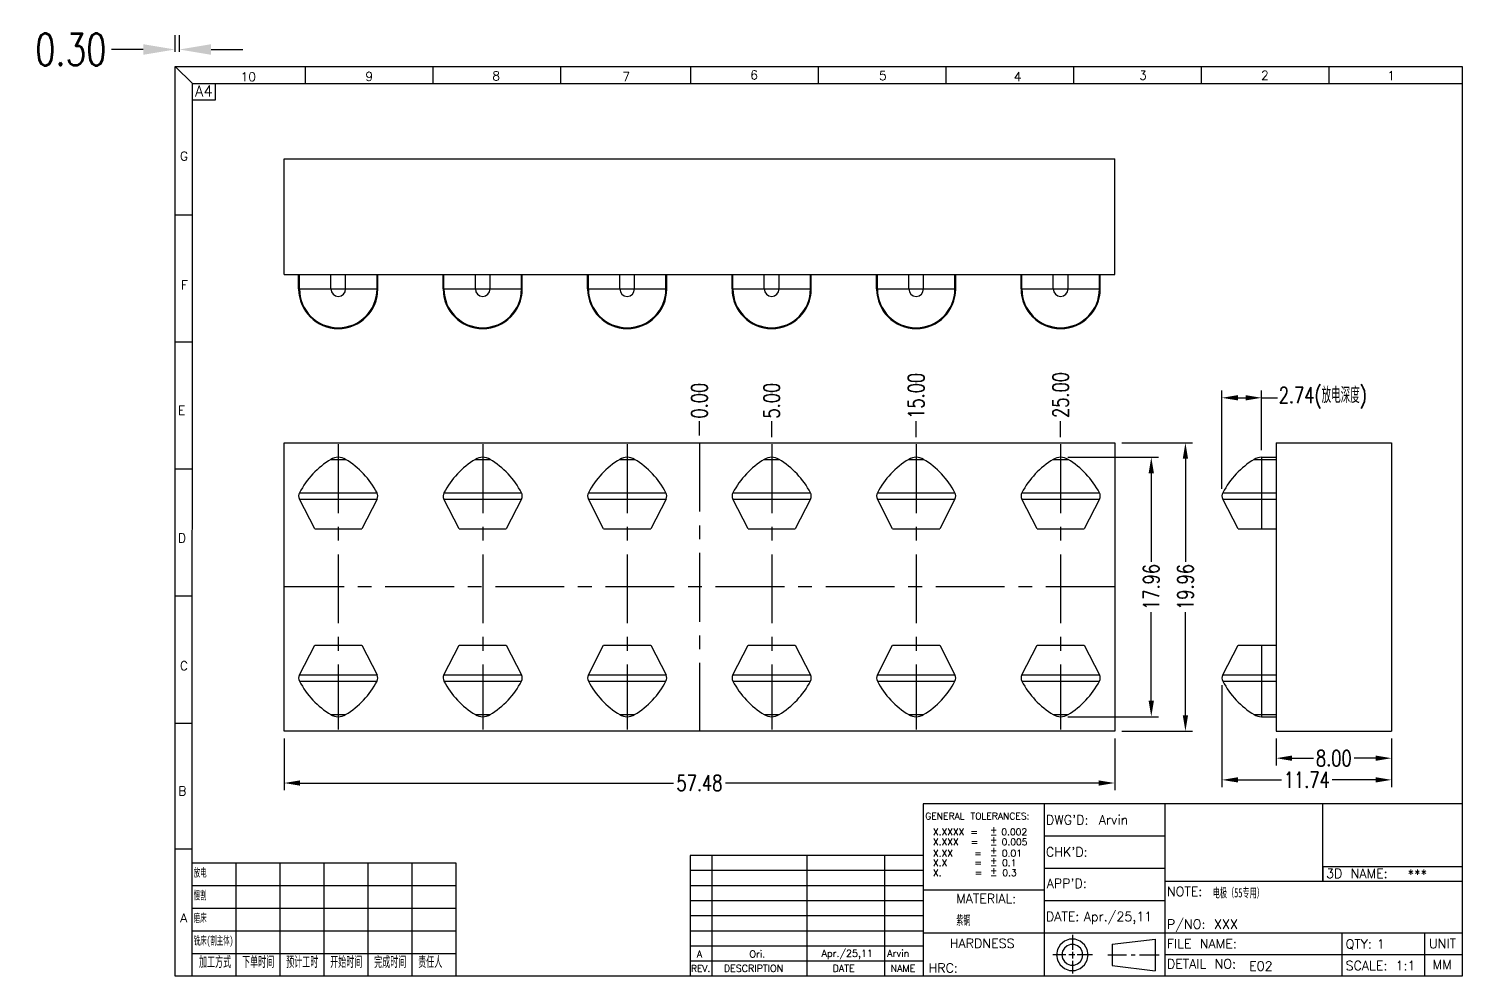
# Model space of a CAD drawing. Header units: millimetres. Extents: x -268 to 53, y -576 to 41.
# Drawn here: x -46.2 to 53, y -101.7 to -36 of the extents above; entities that cross this region are included whole.
import ezdxf

# ---------------------------------------------------------------- set-up
doc = ezdxf.new("R2010")
doc.units = ezdxf.units.MM
doc.header["$LTSCALE"] = 0.5
doc.linetypes.add('CENTER', pattern=[50.8, 31.75, -6.35, 6.35, -6.35])
doc.layers.add('a06', color=120, linetype='Continuous')
doc.styles.add('dim', font='romans.shx', dxfattribs={"width": 0.75, "bigfont": 'gbcbig.shx'})
doc.styles.get("Standard").update_dxf_attribs({"font": 'txt.shx'})
doc.styles.add('txt', font='MingLiU.ttf', dxfattribs={"width": 0.55})
doc.dimstyles.new('1', dxfattribs={"dimtxt": 2.2, "dimasz": 2.2, "dimexe": 1, "dimexo": 1, "dimgap": 0.3, "dimtad": 0, "dimzin": 3, "dimdsep": 46, "dimtxsty": 'dim', "dimcen": 2, "dimclrd": 3, "dimclre": 3, "dimclrt": 7, "dimazin": 2, "dimtfac": 1, "dimtofl": 0, "dimtmove": 0, "dimatfit": 3, "dimfxl": 0, "dimtolj": 1, "dimtzin": 3, "dimarcsym": 0})

# ---------------------------------------------------------------- blocks, each defined once
blk = doc.blocks.new('*D87')
at = {"color": 3, "lineweight": -2}
for p, q in [((9449.869, -597.244), (9449.869, -596.076)), ((9450.169, -597.244), (9450.169, -596.076)), ((9447.669, -597.076), (9445.469, -597.076)), ((9452.369, -597.076), (9454.569, -597.076))]:
    blk.add_line(p, q, dxfattribs=at)
at = {"color": 3}
for points in [[(9447.669, -596.709), (9447.669, -597.443), (9449.869, -597.076)], [(9452.369, -596.709), (9452.369, -597.443), (9450.169, -597.076)]]:
    blk.add_solid(points, dxfattribs=at)
at = {"layer": 'Defpoints', "color": 0}
for p in [(9449.869, -597.076), (9449.869, -598.244), (9450.169, -598.244)]:
    blk.add_point(p, dxfattribs=at)
at = {"color": 7, "insert": (9442.655, -597.076), "char_height": 2.2, "attachment_point": 5, "style": 'dim'}
blk.add_mtext('\\A1;0.30', dxfattribs=at)
blk = doc.blocks.new('*D88')
at = {"layer": 'a06', "color": 3, "lineweight": -2}
for p, q in [((9522.334, -627.485), (9522.334, -620.69)), ((9525.074, -624.808), (9525.074, -620.69)), ((9523.434, -621.19), (9523.974, -621.19)), ((9525.074, -621.19), (9526.174, -621.19))]:
    blk.add_line(p, q, dxfattribs=at)
at = {"layer": 'a06', "color": 3}
for points in [[(9523.434, -621.006), (9523.434, -621.373), (9522.334, -621.19)], [(9523.974, -621.006), (9523.974, -621.373), (9525.074, -621.19)]]:
    blk.add_solid(points, dxfattribs=at)
at = {"layer": 'Defpoints', "color": 0}
for p in [(9522.334, -621.19), (9525.074, -625.308), (9522.334, -627.985)]:
    blk.add_point(p, dxfattribs=at)
at = {"layer": 'a06', "color": 7, "insert": (9529.312, -621.19), "char_height": 1.1, "attachment_point": 5, "style": 'dim'}
blk.add_mtext('\\A1;2.74(放电深度)', dxfattribs=at)
blk = doc.blocks.new('*D89')
at = {"layer": 'a06', "color": 3, "lineweight": -2}
blk.add_line((9486.166, -623.808), (9486.166, -622.797), dxfattribs=at)
at = {"layer": 'Defpoints', "color": 0}
for p in [(9486.166, -622.797), (9486.166, -624.308), (9486.166, -634.288)]:
    blk.add_point(p, dxfattribs=at)
at = {"layer": 'a06', "color": 7, "insert": (9486.166, -621.39), "char_height": 1.1, "attachment_point": 5, "rotation": 90, "style": 'dim'}
blk.add_mtext('\\A1;0.00', dxfattribs=at)
blk = doc.blocks.new('*D90')
at = {"layer": 'a06', "color": 3, "lineweight": -2}
blk.add_line((9491.166, -623.91), (9491.166, -622.797), dxfattribs=at)
at = {"layer": 'Defpoints', "color": 0}
for p in [(9491.166, -622.797), (9491.166, -624.41), (9486.166, -634.288)]:
    blk.add_point(p, dxfattribs=at)
at = {"layer": 'a06', "color": 7, "insert": (9491.166, -621.39), "char_height": 1.1, "attachment_point": 5, "rotation": 90, "style": 'dim'}
blk.add_mtext('\\A1;5.00', dxfattribs=at)
blk = doc.blocks.new('*D91')
at = {"layer": 'a06', "color": 3, "lineweight": -2}
blk.add_line((9491.166, -623.91), (9491.166, -622.797), dxfattribs=at)
at = {"layer": 'Defpoints', "color": 0}
for p in [(9491.166, -622.797), (9491.166, -624.41), (9486.166, -634.288)]:
    blk.add_point(p, dxfattribs=at)
at = {"layer": 'a06', "color": 7, "insert": (9491.166, -621.39), "char_height": 1.1, "attachment_point": 5, "rotation": 90, "style": 'dim'}
blk.add_mtext('\\A1;5.00', dxfattribs=at)
blk = doc.blocks.new('*D92')
at = {"layer": 'a06', "color": 3, "lineweight": -2}
blk.add_line((9501.166, -623.91), (9501.166, -622.797), dxfattribs=at)
at = {"layer": 'Defpoints', "color": 0}
for p in [(9501.166, -622.797), (9501.166, -624.41), (9486.166, -634.288)]:
    blk.add_point(p, dxfattribs=at)
at = {"layer": 'a06', "color": 7, "insert": (9501.166, -621.056), "char_height": 1.1, "attachment_point": 5, "rotation": 90, "style": 'dim'}
blk.add_mtext('\\A1;15.00', dxfattribs=at)
blk = doc.blocks.new('*D93')
at = {"layer": 'a06', "color": 3, "lineweight": -2}
blk.add_line((9501.166, -623.91), (9501.166, -622.797), dxfattribs=at)
at = {"layer": 'Defpoints', "color": 0}
for p in [(9501.166, -622.797), (9501.166, -624.41), (9486.166, -634.288)]:
    blk.add_point(p, dxfattribs=at)
at = {"layer": 'a06', "color": 7, "insert": (9501.166, -621.056), "char_height": 1.1, "attachment_point": 5, "rotation": 90, "style": 'dim'}
blk.add_mtext('\\A1;15.00', dxfattribs=at)
blk = doc.blocks.new('*D94')
at = {"layer": 'a06', "color": 3, "lineweight": -2}
blk.add_line((9511.166, -623.91), (9511.166, -622.797), dxfattribs=at)
at = {"layer": 'Defpoints', "color": 0}
for p in [(9511.166, -622.797), (9511.166, -624.41), (9486.166, -634.288)]:
    blk.add_point(p, dxfattribs=at)
at = {"layer": 'a06', "color": 7, "insert": (9511.166, -620.997), "char_height": 1.1, "attachment_point": 5, "rotation": 90, "style": 'dim'}
blk.add_mtext('\\A1;25.00', dxfattribs=at)
blk = doc.blocks.new('*D95')
at = {"layer": 'a06', "color": 3, "lineweight": -2}
blk.add_line((9511.166, -623.91), (9511.166, -622.797), dxfattribs=at)
at = {"layer": 'Defpoints', "color": 0}
for p in [(9511.166, -622.797), (9511.166, -624.41), (9486.166, -634.288)]:
    blk.add_point(p, dxfattribs=at)
at = {"layer": 'a06', "color": 7, "insert": (9511.166, -620.997), "char_height": 1.1, "attachment_point": 5, "rotation": 90, "style": 'dim'}
blk.add_mtext('\\A1;25.00', dxfattribs=at)
blk = doc.blocks.new('*D96')
at = {"layer": 'a06', "color": 3, "lineweight": -2}
for p, q in [((9511.666, -625.308), (9517.939, -625.308)), ((9517.439, -626.408), (9517.439, -632.547)), ((9517.439, -642.168), (9517.439, -636.029)), ((9511.666, -643.268), (9517.939, -643.268))]:
    blk.add_line(p, q, dxfattribs=at)
at = {"layer": 'a06', "color": 3}
for points in [[(9517.256, -626.408), (9517.622, -626.408), (9517.439, -625.308)], [(9517.256, -642.168), (9517.622, -642.168), (9517.439, -643.268)]]:
    blk.add_solid(points, dxfattribs=at)
at = {"layer": 'Defpoints', "color": 0}
for p in [(9511.166, -625.308), (9511.166, -643.268), (9517.439, -643.268)]:
    blk.add_point(p, dxfattribs=at)
at = {"layer": 'a06', "color": 7, "insert": (9517.439, -634.288), "char_height": 1.1, "attachment_point": 5, "rotation": 90, "style": 'dim'}
blk.add_mtext('\\A1;17.96', dxfattribs=at)
blk = doc.blocks.new('*D97')
at = {"layer": 'a06', "color": 3, "lineweight": -2}
for p, q in [((9515.406, -624.308), (9520.303, -624.308)), ((9519.803, -625.408), (9519.803, -632.547)), ((9519.803, -643.168), (9519.803, -636.029)), ((9515.406, -644.268), (9520.303, -644.268))]:
    blk.add_line(p, q, dxfattribs=at)
at = {"layer": 'a06', "color": 3}
for points in [[(9519.62, -625.408), (9519.987, -625.408), (9519.803, -624.308)], [(9519.62, -643.168), (9519.987, -643.168), (9519.803, -644.268)]]:
    blk.add_solid(points, dxfattribs=at)
at = {"layer": 'Defpoints', "color": 0}
for p in [(9514.906, -624.308), (9514.906, -644.268), (9519.803, -644.268)]:
    blk.add_point(p, dxfattribs=at)
at = {"layer": 'a06', "color": 7, "insert": (9519.803, -634.288), "char_height": 1.1, "attachment_point": 5, "rotation": 90, "style": 'dim'}
blk.add_mtext('\\A1;19.96', dxfattribs=at)
blk = doc.blocks.new('*D98')
at = {"layer": 'a06', "color": 3, "lineweight": -2}
for p, q in [((9457.426, -644.768), (9457.426, -648.361)), ((9514.906, -644.768), (9514.906, -648.361)), ((9458.526, -647.861), (9484.366, -647.861)), ((9513.806, -647.861), (9487.966, -647.861))]:
    blk.add_line(p, q, dxfattribs=at)
at = {"layer": 'a06', "color": 3}
for points in [[(9458.526, -647.678), (9458.526, -648.044), (9457.426, -647.861)], [(9513.806, -647.678), (9513.806, -648.044), (9514.906, -647.861)]]:
    blk.add_solid(points, dxfattribs=at)
at = {"layer": 'Defpoints', "color": 0}
for p in [(9457.426, -644.268), (9514.906, -644.268), (9457.426, -647.861)]:
    blk.add_point(p, dxfattribs=at)
at = {"layer": 'a06', "color": 7, "insert": (9486.166, -647.861), "char_height": 1.1, "attachment_point": 5, "style": 'dim'}
blk.add_mtext('\\A1;57.48', dxfattribs=at)
blk = doc.blocks.new('*D99')
at = {"layer": 'a06', "color": 3, "lineweight": -2}
for p, q in [((9526.074, -644.768), (9526.074, -646.642)), ((9534.074, -644.768), (9534.074, -646.642)), ((9527.174, -646.142), (9528.666, -646.142)), ((9532.974, -646.142), (9531.481, -646.142))]:
    blk.add_line(p, q, dxfattribs=at)
at = {"layer": 'a06', "color": 3}
for points in [[(9527.174, -645.959), (9527.174, -646.325), (9526.074, -646.142)], [(9532.974, -645.959), (9532.974, -646.325), (9534.074, -646.142)]]:
    blk.add_solid(points, dxfattribs=at)
at = {"layer": 'Defpoints', "color": 0}
for p in [(9526.074, -644.268), (9534.074, -644.268), (9526.074, -646.142)]:
    blk.add_point(p, dxfattribs=at)
at = {"layer": 'a06', "color": 7, "insert": (9530.074, -646.142), "char_height": 1.1, "attachment_point": 5, "style": 'dim'}
blk.add_mtext('\\A1;8.00', dxfattribs=at)
blk = doc.blocks.new('*D100')
at = {"layer": 'a06', "color": 3, "lineweight": -2}
for p, q in [((9522.334, -641.088), (9522.334, -648.142)), ((9534.074, -644.768), (9534.074, -648.142)), ((9523.434, -647.642), (9526.443, -647.642)), ((9532.974, -647.642), (9529.964, -647.642))]:
    blk.add_line(p, q, dxfattribs=at)
at = {"layer": 'a06', "color": 3}
for points in [[(9523.434, -647.459), (9523.434, -647.825), (9522.334, -647.642)], [(9532.974, -647.459), (9532.974, -647.825), (9534.074, -647.642)]]:
    blk.add_solid(points, dxfattribs=at)
at = {"layer": 'Defpoints', "color": 0}
for p in [(9522.334, -640.588), (9534.074, -644.268), (9522.334, -647.642)]:
    blk.add_point(p, dxfattribs=at)
at = {"layer": 'a06', "color": 7, "insert": (9528.204, -647.642), "char_height": 1.1, "attachment_point": 5, "style": 'dim'}
blk.add_mtext('\\A1;11.74', dxfattribs=at)

msp = doc.modelspace()

# ---------------------------------------------------------------- linework, layer by layer
at = {"color": 2, "linetype": 'Continuous'}
for p, q in [((-36.108, -38.651), (-34.904, -39.832)), ((-27.103, -38.651), (-27.103, -39.832)), ((-18.269, -38.651), (-18.269, -39.832)), ((-9.429, -38.651), (-9.429, -39.832)), ((-0.424, -38.651), (-0.424, -39.832)), ((8.415, -38.651), (8.415, -39.832)), ((17.251, -38.651), (17.251, -39.832)), ((26.085, -38.651), (26.085, -39.832)), ((34.925, -38.651), (34.925, -39.832)), ((43.76, -38.651), (43.76, -39.832)), ((-34.92, -101.651), (-34.904, -39.832)), ((-34.904, -39.832), (52.992, -39.832)), ((-33.312, -40.964), (-33.312, -39.832)), ((-34.904, -40.964), (-33.312, -40.964)), ((-34.92, -48.942), (-36.107, -48.942)), ((-34.92, -57.743), (-36.107, -57.743)), ((-34.92, -66.54), (-36.107, -66.54)), ((-34.92, -75.335), (-36.107, -75.335)), ((-34.92, -84.137), (-36.107, -84.137)), ((15.683, -89.706), (15.684, -101.651)), ((52.992, -89.706), (15.683, -89.706)), ((24.041, -89.706), (24.041, -101.651)), ((32.406, -89.706), (32.406, -101.651)), ((43.339, -95.081), (43.339, -89.706)), ((32.406, -91.945), (24.045, -91.945)), ((-34.92, -92.855), (-36.107, -92.855)), ((-34.92, -92.855), (-36.107, -92.855)), ((-31.873, -93.811), (-34.919, -93.811)), ((-16.638, -93.811), (-34.919, -93.811)), ((-31.873, -101.651), (-31.873, -93.811)), ((-28.826, -101.651), (-28.826, -93.811)), ((-25.779, -101.652), (-25.779, -93.812)), ((-22.732, -101.651), (-22.732, -93.811)), ((-19.685, -101.652), (-19.685, -93.811)), ((-16.638, -101.652), (-16.638, -93.811)), ((-0.442, -93.289), (-0.442, -101.651)), ((15.683, -93.289), (-0.442, -93.289)), ((1.051, -93.289), (1.051, -101.651)), ((7.621, -93.289), (7.621, -101.651)), ((12.996, -93.289), (12.996, -101.651)), ((32.406, -94.185), (24.045, -94.185)), ((43.339, -94.036), (52.992, -94.036)), ((43.339, -94.036), (43.339, -95.039)), ((15.683, -94.334), (-0.442, -94.334)), ((52.992, -95.081), (32.406, -95.081)), ((-16.638, -95.379), (-34.919, -95.379)), ((15.683, -95.38), (-0.442, -95.38)), ((24.045, -95.678), (15.683, -95.678)), ((-16.638, -96.947), (-34.919, -96.947)), ((15.683, -96.425), (-0.442, -96.425)), ((24.041, -96.431), (24.041, -98.624)), ((32.406, -96.425), (24.045, -96.425)), ((15.683, -97.47), (-0.442, -97.47)), ((-16.638, -98.515), (-34.919, -98.515)), ((-16.638, -98.515), (-34.919, -98.515)), ((15.683, -98.515), (-0.442, -98.515)), ((52.992, -98.664), (15.683, -98.664)), ((25.455, -99.219), (25.164, -99.463)), ((25.81, -99.09), (25.455, -99.219)), ((26.189, -99.09), (25.81, -99.09)), ((26, -98.775), (26, -99.81)), ((26.545, -99.219), (26.189, -99.09)), ((26.835, -99.463), (26.545, -99.219)), ((28.747, -99.435), (31.721, -99.074)), ((31.721, -99.074), (31.721, -101.262)), ((44.652, -98.664), (44.652, -101.651)), ((50.382, -98.664), (50.382, -101.651)), ((-16.638, -100.083), (-34.919, -100.083)), ((15.683, -99.56), (-0.442, -99.56)), ((25.542, -100.164), (24.644, -100.164)), ((24.975, -99.791), (24.91, -100.164)), ((24.91, -100.164), (24.975, -100.537)), ((25.164, -99.463), (24.975, -99.791)), ((25.321, -99.917), (25.278, -100.164)), ((25.278, -100.164), (25.321, -100.411)), ((25.447, -99.7), (25.321, -99.917)), ((25.638, -99.538), (25.447, -99.7)), ((25.875, -99.453), (25.638, -99.538)), ((26.179, -100.164), (25.752, -100.164)), ((26.126, -99.453), (25.875, -99.453)), ((26, -99.953), (26, -100.412)), ((26.361, -99.538), (26.126, -99.453)), ((27.388, -100.164), (26.326, -100.164)), ((26.553, -99.7), (26.361, -99.538)), ((26.679, -99.917), (26.553, -99.7)), ((26.722, -100.164), (26.679, -99.917)), ((26.679, -100.411), (26.722, -100.164)), ((27.025, -99.791), (26.835, -99.463)), ((27.09, -100.164), (27.025, -99.791)), ((27.025, -100.537), (27.09, -100.164)), ((28.45, -100.164), (29.756, -100.164)), ((28.747, -99.435), (28.747, -100.893)), ((30.077, -100.164), (30.345, -100.164)), ((30.639, -100.164), (32.019, -100.164)), ((52.992, -100.157), (32.406, -100.157)), ((15.684, -100.605), (-0.442, -100.605)), ((24.975, -100.537), (25.164, -100.866)), ((25.164, -100.866), (25.455, -101.108)), ((25.321, -100.411), (25.447, -100.628)), ((25.447, -100.628), (25.638, -100.788)), ((25.455, -101.108), (25.81, -101.237)), ((25.638, -100.788), (25.875, -100.875)), ((25.875, -100.875), (26.126, -100.875)), ((26, -100.585), (26, -101.463)), ((26.126, -100.875), (26.361, -100.788)), ((26.189, -101.237), (26.545, -101.108)), ((26.361, -100.788), (26.553, -100.628)), ((26.545, -101.108), (26.835, -100.866)), ((26.553, -100.628), (26.679, -100.411)), ((26.835, -100.866), (27.025, -100.537)), ((28.747, -100.893), (31.721, -101.262)), ((25.81, -101.237), (26.189, -101.237))]:
    msp.add_line(p, q, dxfattribs=at)
at = {"color": 7, "linetype": 'Continuous'}
for p, q in [((-28.551, -45.062), (28.929, -45.062)), ((-28.551, -53.062), (-28.551, -45.062)), ((28.929, -53.062), (28.929, -45.062)), ((-28.551, -53.062), (28.929, -53.062)), ((-27.551, -54.062), (-27.551, -53.062)), ((-27.496, -54.062), (-27.496, -53.062)), ((-25.321, -54.062), (-25.321, -53.062)), ((-24.301, -54.062), (-24.301, -53.062)), ((-22.127, -54.062), (-22.127, -53.062)), ((-22.071, -54.062), (-22.071, -53.062)), ((-17.551, -54.062), (-17.551, -53.062)), ((-17.496, -54.062), (-17.496, -53.062)), ((-15.321, -54.062), (-15.321, -53.062)), ((-14.301, -54.062), (-14.301, -53.062)), ((-12.127, -54.062), (-12.127, -53.062)), ((-12.071, -54.062), (-12.071, -53.062)), ((-7.551, -54.062), (-7.551, -53.062)), ((-7.496, -54.062), (-7.496, -53.062)), ((-5.321, -54.062), (-5.321, -53.062)), ((-4.301, -54.062), (-4.301, -53.062)), ((-2.127, -54.062), (-2.127, -53.062)), ((-2.071, -54.062), (-2.071, -53.062)), ((2.449, -54.062), (2.449, -53.062)), ((2.504, -54.062), (2.504, -53.062)), ((4.679, -54.062), (4.679, -53.062)), ((5.699, -54.062), (5.699, -53.062)), ((7.873, -54.062), (7.873, -53.062)), ((7.929, -54.062), (7.929, -53.062)), ((12.449, -54.062), (12.449, -53.062)), ((12.504, -54.062), (12.504, -53.062)), ((14.679, -54.062), (14.679, -53.062)), ((15.699, -54.062), (15.699, -53.062)), ((17.873, -54.062), (17.873, -53.062)), ((17.929, -54.062), (17.929, -53.062)), ((22.449, -54.062), (22.449, -53.062)), ((22.504, -54.062), (22.504, -53.062)), ((24.679, -54.062), (24.679, -53.062)), ((25.699, -54.062), (25.699, -53.062)), ((27.873, -54.062), (27.873, -53.062)), ((27.929, -54.062), (27.929, -53.062)), ((-27.551, -54.062), (-22.071, -54.062)), ((-17.551, -54.062), (-12.071, -54.062)), ((-7.551, -54.062), (-2.071, -54.062)), ((2.449, -54.062), (7.929, -54.062)), ((12.449, -54.062), (17.929, -54.062)), ((22.449, -54.062), (27.929, -54.062)), ((-28.551, -64.715), (28.929, -64.715)), ((-28.551, -84.675), (-28.551, -64.715)), ((28.929, -64.715), (28.929, -84.675)), ((40.097, -64.715), (48.097, -64.715)), ((40.097, -64.715), (40.097, -84.675)), ((48.097, -64.715), (48.097, -84.675)), ((-25.321, -65.858), (-24.301, -65.858)), ((-15.321, -65.858), (-14.301, -65.858)), ((-5.321, -65.858), (-4.301, -65.858)), ((4.679, -65.858), (5.699, -65.858)), ((14.679, -65.858), (15.699, -65.858)), ((24.679, -65.858), (25.699, -65.858)), ((38.587, -65.858), (40.097, -65.858)), ((39.097, -65.715), (40.097, -65.715)), ((39.097, -65.715), (39.097, -70.675)), ((-27.496, -68.171), (-22.127, -68.171)), ((-17.496, -68.171), (-12.127, -68.171)), ((-7.496, -68.171), (-2.127, -68.171)), ((2.504, -68.171), (7.873, -68.171)), ((12.504, -68.171), (17.873, -68.171)), ((22.504, -68.171), (27.873, -68.171)), ((36.412, -68.171), (40.097, -68.171)), ((-27.498, -68.614), (-22.124, -68.614)), ((-26.44, -70.675), (-27.498, -68.614)), ((-22.124, -68.614), (-23.182, -70.675)), ((-17.498, -68.614), (-12.124, -68.614)), ((-16.44, -70.675), (-17.498, -68.614)), ((-12.124, -68.614), (-13.182, -70.675)), ((-7.498, -68.614), (-2.124, -68.614)), ((-6.44, -70.675), (-7.498, -68.614)), ((-2.124, -68.614), (-3.182, -70.675)), ((3.56, -70.675), (2.502, -68.614)), ((2.502, -68.614), (7.876, -68.614)), ((7.876, -68.614), (6.818, -70.675)), ((13.56, -70.675), (12.502, -68.614)), ((12.502, -68.614), (17.876, -68.614)), ((17.876, -68.614), (16.818, -70.675)), ((23.56, -70.675), (22.502, -68.614)), ((22.502, -68.614), (27.876, -68.614)), ((27.876, -68.614), (26.818, -70.675)), ((36.41, -68.614), (40.097, -68.614)), ((37.468, -70.675), (36.41, -68.614)), ((-26.44, -70.675), (-23.182, -70.675)), ((-16.44, -70.675), (-13.182, -70.675)), ((-6.44, -70.675), (-3.182, -70.675)), ((3.56, -70.675), (6.818, -70.675)), ((13.56, -70.675), (16.818, -70.675)), ((23.56, -70.675), (26.818, -70.675)), ((37.468, -70.675), (40.097, -70.675)), ((-27.498, -80.776), (-26.44, -78.715)), ((-26.44, -78.715), (-23.182, -78.715)), ((-23.182, -78.715), (-22.124, -80.776)), ((-17.498, -80.776), (-16.44, -78.715)), ((-16.44, -78.715), (-13.182, -78.715)), ((-13.182, -78.715), (-12.124, -80.776)), ((-7.498, -80.776), (-6.44, -78.715)), ((-6.44, -78.715), (-3.182, -78.715)), ((-3.182, -78.715), (-2.124, -80.776)), ((2.502, -80.776), (3.56, -78.715)), ((3.56, -78.715), (6.818, -78.715)), ((6.818, -78.715), (7.876, -80.776)), ((12.502, -80.776), (13.56, -78.715)), ((13.56, -78.715), (16.818, -78.715)), ((16.818, -78.715), (17.876, -80.776)), ((22.502, -80.776), (23.56, -78.715)), ((23.56, -78.715), (26.818, -78.715)), ((26.818, -78.715), (27.876, -80.776)), ((36.41, -80.776), (37.468, -78.715)), ((37.468, -78.715), (40.097, -78.715)), ((39.097, -78.715), (39.097, -83.675)), ((-27.498, -80.776), (-22.124, -80.776)), ((-27.496, -81.219), (-22.127, -81.219)), ((-17.498, -80.776), (-12.124, -80.776)), ((-17.496, -81.219), (-12.127, -81.219)), ((-7.498, -80.776), (-2.124, -80.776)), ((-7.496, -81.219), (-2.127, -81.219)), ((2.502, -80.776), (7.876, -80.776)), ((2.504, -81.219), (7.873, -81.219)), ((12.502, -80.776), (17.876, -80.776)), ((12.504, -81.219), (17.873, -81.219)), ((22.502, -80.776), (27.876, -80.776)), ((22.504, -81.219), (27.873, -81.219)), ((36.41, -80.776), (40.097, -80.776)), ((36.412, -81.219), (40.097, -81.219)), ((-25.321, -83.532), (-24.301, -83.532)), ((-15.321, -83.532), (-14.301, -83.532)), ((-5.321, -83.532), (-4.301, -83.532)), ((4.679, -83.532), (5.699, -83.532)), ((14.679, -83.532), (15.699, -83.532)), ((24.679, -83.532), (25.699, -83.532)), ((38.587, -83.532), (40.097, -83.532)), ((39.097, -83.675), (40.097, -83.675)), ((28.929, -84.675), (-28.551, -84.675)), ((40.097, -84.675), (48.097, -84.675))]:
    msp.add_line(p, q, dxfattribs=at)
at = {"color": 1, "linetype": 'CENTER', "ltscale": 0.3}
for p, q in [((-24.811, -64.817), (-24.811, -84.573)), ((-14.811, -64.817), (-14.811, -84.573)), ((-4.811, -64.817), (-4.811, -84.573)), ((0.189, -64.715), (0.189, -84.675)), ((5.189, -64.817), (5.189, -84.573)), ((15.189, -64.817), (15.189, -84.573)), ((25.189, -64.817), (25.189, -84.573)), ((28.929, -74.695), (-28.551, -74.695))]:
    msp.add_line(p, q, dxfattribs=at)
at = {"color": 2, "linetype": 'Continuous'}
msp.add_lwpolyline([(52.992, -101.651), (-36.108, -101.651), (-36.108, -38.651), (52.992, -38.651)], close=True, dxfattribs=at)
at = {"color": 7, "linetype": 'Continuous'}
for centre, radius, start, end in [((-24.811, -54.062), 2.74, 180, 0), ((-24.811, -54.062), 2.684, 180, 0), ((-24.811, -54.062), 0.51, 180, 0), ((-14.811, -54.062), 2.74, 180, 0), ((-14.811, -54.062), 2.684, 180, 0), ((-14.811, -54.062), 0.51, 180, 0), ((-4.811, -54.062), 2.74, 180, 0), ((-4.811, -54.062), 2.684, 180, 0), ((-4.811, -54.062), 0.51, 180, 0), ((5.189, -54.062), 2.74, 180, 0), ((5.189, -54.062), 2.684, 180, 0), ((5.189, -54.062), 0.51, 180, 0), ((15.189, -54.062), 2.74, 180, 0), ((15.189, -54.062), 2.684, 180, 0), ((15.189, -54.062), 0.51, 180, 0), ((25.189, -54.062), 2.74, 180, 0), ((25.189, -54.062), 2.684, 180, 0), ((25.189, -54.062), 0.51, 180, 0), ((-22.208, -70.964), 5.98, 121.3755, 152.15585), ((-24.811, -66.695), 0.98, 58.62442, 121.37543), ((-27.414, -70.964), 5.98, 27.84415, 58.6245), ((-12.208, -70.964), 5.98, 121.3755, 152.15585), ((-14.811, -66.695), 0.98, 58.62442, 121.37543), ((-17.414, -70.964), 5.98, 27.84415, 58.6245), ((-2.208, -70.964), 5.98, 121.3755, 152.15585), ((-4.811, -66.695), 0.98, 58.62442, 121.37543), ((-7.414, -70.964), 5.98, 27.84415, 58.6245), ((7.792, -70.964), 5.98, 121.3755, 152.15585), ((5.189, -66.695), 0.98, 58.62442, 121.37543), ((2.586, -70.964), 5.98, 27.84415, 58.6245), ((17.792, -70.964), 5.98, 121.3755, 152.15585), ((15.189, -66.695), 0.98, 58.62442, 121.37543), ((12.586, -70.964), 5.98, 27.84415, 58.6245), ((27.792, -70.964), 5.98, 121.3755, 152.15585), ((25.189, -66.695), 0.98, 58.6245, 121.3755), ((22.586, -70.964), 5.98, 27.84415, 58.6245), ((41.7, -70.964), 5.98, 121.3755, 152.15584), ((39.097, -66.695), 0.98, 90.00004, 121.3755), ((-27.071, -68.395), 0.48, 152.15605, 207.17044), ((-22.551, -68.395), 0.48, 332.82956, 27.84395), ((-17.071, -68.395), 0.48, 152.15605, 207.17044), ((-12.551, -68.395), 0.48, 332.82956, 27.84395), ((-7.071, -68.395), 0.48, 152.15605, 207.17044), ((-2.551, -68.395), 0.48, 332.82956, 27.84395), ((2.929, -68.395), 0.48, 152.15605, 207.17044), ((7.449, -68.395), 0.48, 332.82956, 27.84395), ((12.929, -68.395), 0.48, 152.15605, 207.17044), ((17.449, -68.395), 0.48, 332.82956, 27.84395), ((22.929, -68.395), 0.48, 152.15605, 207.17044), ((27.449, -68.395), 0.48, 332.82956, 27.84395), ((36.837, -68.395), 0.48, 152.15584, 207.17033), ((-27.071, -80.995), 0.48, 152.82956, 207.84415), ((-22.208, -78.426), 5.98, 207.84415, 238.62446), ((-27.414, -78.426), 5.98, 301.37554, 332.15585), ((-22.551, -80.995), 0.48, 332.15585, 27.17044), ((-17.071, -80.995), 0.48, 152.82956, 207.84415), ((-12.208, -78.426), 5.98, 207.84415, 238.62446), ((-17.414, -78.426), 5.98, 301.37554, 332.15585), ((-12.551, -80.995), 0.48, 332.15585, 27.17044), ((-7.071, -80.995), 0.48, 152.82956, 207.84415), ((-2.208, -78.426), 5.98, 207.84415, 238.62446), ((-7.414, -78.426), 5.98, 301.37554, 332.15585), ((-2.551, -80.995), 0.48, 332.15585, 27.17044), ((2.929, -80.995), 0.48, 152.82956, 207.84415), ((7.792, -78.426), 5.98, 207.84415, 238.62446), ((2.586, -78.426), 5.98, 301.37554, 332.15585), ((7.449, -80.995), 0.48, 332.15585, 27.17044), ((12.929, -80.995), 0.48, 152.82956, 207.84415), ((17.792, -78.426), 5.98, 207.84415, 238.62446), ((12.586, -78.426), 5.98, 301.37554, 332.15585), ((17.449, -80.995), 0.48, 332.15585, 27.17044), ((22.929, -80.995), 0.48, 152.82956, 207.84415), ((27.792, -78.426), 5.98, 207.84415, 238.62446), ((22.586, -78.426), 5.98, 301.37554, 332.15585), ((27.449, -80.995), 0.48, 332.15585, 27.17044), ((36.837, -80.995), 0.48, 152.82956, 207.84415), ((41.7, -78.426), 5.98, 207.84415, 238.62446), ((-24.811, -82.695), 0.98, 238.62436, 301.37554), ((-14.811, -82.695), 0.98, 238.62436, 301.37554), ((-4.811, -82.695), 0.98, 238.62436, 301.37554), ((5.189, -82.695), 0.98, 238.62436, 301.37554), ((15.189, -82.695), 0.98, 238.62436, 301.37554), ((25.189, -82.695), 0.98, 238.62436, 301.37554), ((39.097, -82.695), 0.98, 238.62446, 270)]:
    msp.add_arc(centre, radius, start, end, dxfattribs=at)

# ---------------------------------------------------------------- texts
at = {"color": 6}
for s, height, p in [('10', 0.6131, (-31.563, -39.679)), ('9', 0.613, (-22.929, -39.65)), ('8', 0.613, (-14.142, -39.621)), ('7', 0.613, (-5.142, -39.668)), ('6', 0.613, (3.707, -39.551)), ('5', 0.613, (12.62, -39.597)), ('4', 0.613, (21.951, -39.668)), ('3', 0.613, (30.627, -39.574)), ('2', 0.613, (39.062, -39.574)), ('1', 0.613, (47.799, -39.597)), ('A4', 0.7569, (-34.727, -40.736)), ('G', 0.613, (-35.76, -45.173)), ('G', 0.613, (-35.76, -45.173)), ('F', 0.613, (-35.695, -54.098)), ('E', 0.613, (-35.908, -62.769)), ('D', 0.613, (-35.894, -71.61)), ('C', 0.613, (-35.768, -80.453)), ('B', 0.613, (-35.873, -89.121)), ('B', 0.613, (-35.873, -89.121)), ('A', 0.613, (-35.744, -97.911)), ('A', 0.613, (-35.744, -97.911))]:
    msp.add_text(s, height=height, dxfattribs=at).set_placement(p)
at = {"color": 4}
for s, height, p in [('GENERAL TOLERANCES:', 0.46395, (15.819, -90.787)), ("DWG'D:", 0.6422, (24.169, -91.137)), ('X.XXXX =   0.002', 0.46395, (16.348, -91.887)), ('X.XXX  =   0.005', 0.46395, (16.348, -92.579)), ('+', 0.464, (20.299, -91.732)), ('-', 0.464, (20.299, -92.078)), ('+', 0.464, (20.299, -92.424)), ('X.XX   =   0.01', 0.46395, (16.348, -93.365)), ('-', 0.464, (20.299, -92.77)), ('+', 0.464, (20.299, -93.151)), ("CHK'D:", 0.6422, (24.169, -93.361)), ('X.X    =   0.1', 0.46395, (16.348, -94.022)), ('X.     =   0.3', 0.46395, (16.348, -94.714)), ('-', 0.464, (20.299, -93.498)), ('+', 0.464, (20.299, -93.86)), ('-', 0.464, (20.299, -94.206)), ('+', 0.464, (20.299, -94.555)), ('3D NAME:', 0.6422, (43.563, -94.85)), ('-', 0.464, (20.299, -94.902)), ("APP'D:", 0.6422, (24.219, -95.54)), ('MATERIAL:', 0.6422, (17.96, -96.592)), ('NOTE:', 0.6422, (32.544, -96.096)), ('DATE:', 0.6422, (24.169, -97.83)), ('P/NO:', 0.6422, (32.544, -98.359)), ('HARDNESS', 0.6422, (17.514, -99.687)), ('FILE NAME:', 0.6422, (32.544, -99.71)), ('QTY:', 0.6422, (44.913, -99.734)), ('UNIT', 0.6422, (50.681, -99.708)), ('REV.', 0.4575, (-0.395, -101.337)), ('DESCRIPTION', 0.48161, (1.88, -101.348)), ('DATE', 0.4816, (9.407, -101.348)), ('NAME', 0.4816, (13.415, -101.348)), ('HRC:', 0.6422, (16.045, -101.394)), ('DETAIL NO:', 0.6422, (32.544, -101.108)), ('SCALE: 1:1', 0.6422, (44.913, -101.229)), ('MM', 0.6422, (50.931, -101.155))]:
    msp.add_text(s, height=height, dxfattribs=at).set_placement(p)
at = {"color": 3}
for s, height, p in [('Arvin', 0.6422, (27.828, -91.137)), ('***', 0.6422, (49.218, -94.891)), ('Apr./25,11', 0.6422, (26.795, -97.83)), ('1', 0.642, (47.072, -99.734)), ('A', 0.482, (0.011, -100.343)), ('Ori.', 0.4816, (3.645, -100.343)), ('Apr./25,11', 0.4816, (8.645, -100.305)), ('Arvin', 0.4816, (13.185, -100.305)), ('E02', 0.6422, (38.239, -101.264))]:
    msp.add_text(s, height=height, dxfattribs=at).set_placement(p)
at = {"color": 3, "style": 'txt', "width": 0.55}
for s, p in [('电极（55专用）', (35.715, -96.185)), ('紫铜', (17.96, -98.078))]:
    msp.add_text(s, height=0.6422, dxfattribs=at).set_placement(p)
at = {"color": 3, "attachment_point": 1, "style": 'txt'}
for s, insert, char_height, width in [('放电', (-34.813, -94.18), 0.5779, 3.93431), ('慢割', (-34.813, -95.748), 0.5779, 3.93431), ('磨床', (-34.813, -97.316), 0.5779, 3.93431), ('铣床(割主体)', (-34.813, -98.884), 0.5779, 3.93431), ('加工方式', (-34.447, -100.276), 0.7224, 2.27047), ('下单时间', (-31.466, -100.276), 0.7224, 2.27047), ('预计工时', (-28.419, -100.276), 0.7224, 2.27047), ('开始时间', (-25.372, -100.276), 0.7224, 2.27047), ('完成时间', (-22.325, -100.276), 0.7224, 2.27047), ('责任人', (-19.279, -100.276), 0.7224, 2.27047)]:
    msp.add_mtext(s, dxfattribs=dict(at, insert=insert, char_height=char_height, width=width))
at = {"color": 3, "insert": (35.808, -97.716), "char_height": 0.6422, "width": 24.67698, "attachment_point": 1}
msp.add_mtext('XXX', dxfattribs=at)

# ---------------------------------------------------------------- dimensions: what is measured, and where the dimension line sits
dim = msp.add_linear_dim(base=(-36.108, -37.483), p1=(-35.808, -38.651), p2=(-36.108, -38.651), dimstyle='1', override={"dimdec": 2})
dim.commit()
dim.dimension.update_dxf_attribs({"geometry": '*D87', "text_midpoint": (-43.322, -37.483), "insert": (-9485.977, 559.593)})
at = {"layer": 'a06'}
for feature_location, offset, origin, picture, middle, set_off in [((25.189, -64.817), (0, 1.613), (0.189, -74.695), '*D94', (25.189, -61.404), (-9485.977, 559.593)), ((25.189, -64.817), (0, 1.613), (0.189, -74.695), '*D95', (25.189, -61.404), (-9485.977, 559.593)), ((0.188923075, -64.715117122), (0, 1.510893244), (0.188923075, -74.695117123), '*D89', (0.188923075, -61.797081021), (-9485.976669784, 559.593067755)), ((15.189, -64.817), (0, 1.613), (0.189, -74.695), '*D92', (15.189, -61.463), (-9485.977, 559.593)), ((15.189, -64.817), (0, 1.613), (0.189, -74.695), '*D93', (15.189, -61.463), (-9485.977, 559.593)), ((5.189, -64.817), (0, 1.613), (0.189, -74.695), '*D90', (5.189, -61.797), (-9485.977, 559.593)), ((5.189, -64.817), (0, 1.613), (0.189, -74.695), '*D91', (5.189, -61.797), (-9485.977, 559.593))]:
    dim = msp.add_ordinate_dim(feature_location=feature_location, offset=offset, dtype=1, origin=origin, dimstyle='1', override={"dimscale": 0.5, "dimcen": 0.5}, dxfattribs=at)
    dim.commit()
    dim.dimension.update_dxf_attribs({"geometry": picture, "text_midpoint": middle, "insert": set_off})
dim = msp.add_linear_dim(base=(36.357, -61.597), p1=(39.097, -65.715), p2=(36.357, -68.392), text='<>(放电深度)', dimstyle='1', override={"dimscale": 0.5, "dimcen": 0.5}, dxfattribs=at)
dim.commit()
dim.dimension.update_dxf_attribs({"geometry": '*D88', "text_midpoint": (43.335, -61.597), "dimtype": 128, "insert": (-9485.977, 559.593)})
for base, p1, p2, picture, middle in [((33.826, -84.675), (28.929, -64.715), (28.929, -84.675), '*D97', (33.826, -74.695)), ((31.462, -83.675), (25.189, -65.715), (25.189, -83.675), '*D96', (31.462, -74.695))]:
    dim = msp.add_linear_dim(base=base, p1=p1, p2=p2, angle=90, dimstyle='1', override={"dimscale": 0.5, "dimcen": 0.5}, dxfattribs=at)
    dim.commit()
    dim.dimension.update_dxf_attribs({"geometry": picture, "text_midpoint": middle, "insert": (-9485.977, 559.593)})
for base, p1, p2, picture, middle in [((36.357, -88.049), (48.097, -84.675), (36.357, -80.995), '*D100', (42.227, -88.049)), ((-28.551, -88.268), (28.929, -84.675), (-28.551, -84.675), '*D98', (0.189, -88.268)), ((40.097, -86.549), (48.097, -84.675), (40.097, -84.675), '*D99', (44.097, -86.549))]:
    dim = msp.add_linear_dim(base=base, p1=p1, p2=p2, dimstyle='1', override={"dimscale": 0.5, "dimcen": 0.5}, dxfattribs=at)
    dim.commit()
    dim.dimension.update_dxf_attribs({"geometry": picture, "text_midpoint": middle, "insert": (-9485.977, 559.593)})

doc.saveas('drawing.dxf')
